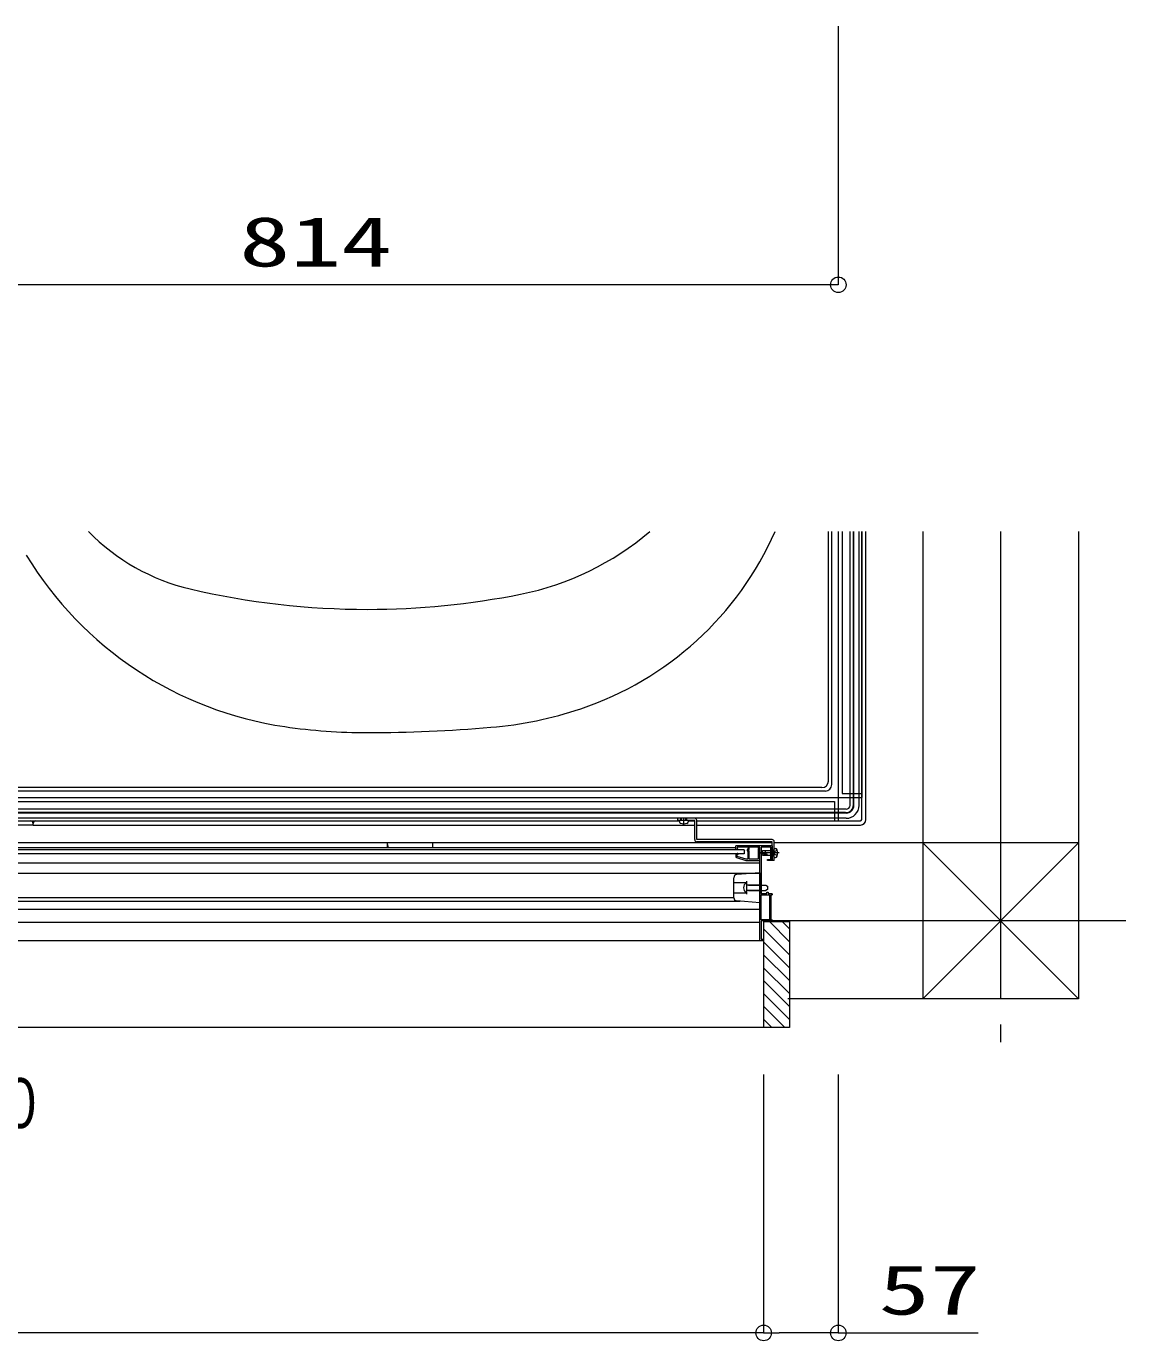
# Model space of a CAD drawing. Units: millimetres on the paper. Extents: x -305 to 305, y -152 to 152.
# Drawn here: x -83.4 to -41.1, y -75.1 to -24.4 of the extents above; entities that cross this region are included whole.
import ezdxf
from ezdxf.enums import TextEntityAlignment as Align

# ---------------------------------------------------------------- set-up
doc = ezdxf.new("R2010")
doc.units = ezdxf.units.MM
doc.linetypes.add('LONG_CHAIN', pattern=[21, 18, -1, 1, -1])
doc.layers.add('0-0_0', color=7, linetype='Continuous', lineweight=9)
doc.layers.add('0-1_VIEW0001', color=7, linetype='Continuous', lineweight=9)
doc.styles.add('ＭＳ ゴシック', font='')
doc.styles.get('ＭＳ ゴシック').set_extended_font_data('MS Gothic')

# ---------------------------------------------------------------- blocks, each defined once
blk = doc.blocks.new('_ORIGIN')
at = {"layer": '0-0_0'}
blk.add_line((0, 0), (-1, 0), dxfattribs=at)
blk.add_circle((0, 0), 0.5, dxfattribs=at)

msp = doc.modelspace()

# ---------------------------------------------------------------- linework, layer by layer
at = {"layer": '0-0_0'}
for p, q in [((-52.184, -24.448), (-52.184, -34.407)), ((-52.784, -34.407), (-92.284, -34.407)), ((-55.059, -64.824), (-55.059, -74.783)), ((-55.059, -64.824), (-55.059, -74.783)), ((-52.184, -64.824), (-52.184, -74.783)), ((-55.659, -74.783), (-130.884, -74.783)), ((-52.784, -74.783), (-54.459, -74.783)), ((-52.184, -74.783), (-46.796, -74.783))]:
    msp.add_line(p, q, dxfattribs=at)
at = {"layer": '0-1_VIEW0001'}
for p, q in [((-52.568, -53.526), (-52.568, -43.908)), ((-52.434, -53.659), (-52.434, -43.908)), ((-52.184, -43.908), (-52.184, -54.134)), ((-52.034, -43.908), (-52.034, -54.009)), ((-51.734, -54.459), (-51.734, -43.908)), ((-51.602, -54.441), (-51.602, -43.908)), ((-51.584, -54.459), (-51.584, -43.908)), ((-51.384, -54.459), (-51.384, -43.908)), ((-51.284, -55.009), (-51.284, -43.908)), ((-51.284, -43.908), (-51.284, -54.159)), ((-51.124, -55.009), (-51.124, -43.908)), ((-48.934, -43.908), (-48.934, -61.908)), ((-42.934, -43.908), (-42.934, -61.908)), ((-92.333, -54.159), (-52.209, -54.159)), ((-52.684, -53.909), (-92.017, -53.909)), ((-52.818, -53.776), (-91.847, -53.776)), ((-52.159, -54.159), (-51.284, -54.159)), ((-52.034, -54.009), (-51.284, -54.009)), ((-51.384, -54.458), (-51.384, -54.158)), ((-92.284, -54.309), (-52.334, -54.309)), ((-51.884, -54.609), (-87.436, -54.609)), ((-52.334, -54.309), (-52.334, -55.059)), ((-52.184, -54.184), (-52.184, -55.059)), ((-92.284, -55.059), (-58.307, -55.059)), ((-51.884, -54.759), (-89.759, -54.759)), ((-51.902, -54.741), (-89.741, -54.741)), ((-51.884, -54.959), (-89.659, -54.959)), ((-83.243, -55.06), (-83.215, -55.088)), ((-83.184, -55.219), (-83.185, -55.158)), ((-83.184, -55.219), (-83.184, -55.159)), ((-83.084, -55.059), (-58.307, -55.059)), ((-58.359, -55.039), (-58.359, -54.959)), ((-57.714, -55.039), (-58.359, -55.039)), ((-58.309, -55.039), (-58.304, -55.095)), ((-58.247, -55.039), (-58.247, -54.959)), ((-58.217, -55.039), (-58.217, -54.959)), ((-58.134, -55.227), (-58.134, -54.959)), ((-58.134, -55.09), (-58.134, -54.959)), ((-58.052, -55.039), (-58.052, -54.959)), ((-58.022, -55.039), (-58.022, -54.959)), ((-57.959, -55.039), (-57.964, -55.095)), ((-57.961, -55.059), (-57.714, -55.059)), ((-57.961, -55.059), (-57.714, -55.059)), ((-57.714, -55.779), (-57.714, -55.039)), ((-57.634, -55.059), (-51.334, -55.059)), ((-57.634, -55.059), (-52.184, -55.059)), ((-83.184, -55.219), (-89.71, -55.219)), ((-83.184, -55.219), (-57.714, -55.219)), ((-57.634, -55.219), (-51.334, -55.219)), ((-54.734, -55.908), (-92.974, -55.908)), ((-55.809, -56.17), (-91.165, -56.17)), ((-56.134, -56.09), (-91.134, -56.09)), ((-69.506, -56.09), (-69.559, -55.908)), ((-69.558, -55.908), (-69.558, -56.09)), ((-67.808, -55.908), (-67.808, -56.09)), ((-54.734, -55.859), (-57.634, -55.859)), ((-56.134, -56.17), (-56.134, -56.034)), ((-56.109, -56.009), (-54.734, -56.009)), ((-56.084, -56.064), (-56.084, -56.119)), ((-56.059, -56.144), (-56.059, -56.17)), ((-55.809, -56.17), (-55.809, -56.33)), ((-55.759, -56.187), (-55.759, -56.187)), ((-55.694, -56.195), (-55.694, -56.198)), ((-55.648, -56.102), (-55.689, -56.175)), ((-55.64, -56.18), (-55.621, -56.145)), ((-55.623, -56.211), (-55.637, -56.197)), ((-55.634, -56.094), (-55.635, -56.094)), ((-55.619, -56.138), (-55.619, -56.109)), ((-55.224, -56.523), (-55.224, -56.158)), ((-54.655, -56.187), (-54.735, -56.187)), ((-54.734, -56.589), (-54.734, -55.859)), ((-54.734, -56.024), (-54.734, -56.569)), ((-54.689, -56.381), (-54.689, -56.187)), ((-54.654, -56.589), (-54.654, -55.859)), ((-42.934, -55.908), (-54.654, -55.908)), ((-54.654, -56.119), (-54.598, -56.124)), ((-48.934, -55.906), (-42.932, -61.908)), ((-42.932, -55.908), (-48.934, -61.909)), ((-92.234, -56.67), (-55.209, -56.67)), ((-55.809, -56.33), (-91.226, -56.33)), ((-56.134, -56.376), (-56.134, -56.423)), ((-56.088, -56.324), (-56.13, -56.365)), ((-56.099, -56.47), (-55.749, -56.58)), ((-56.089, -56.415), (-56.089, -56.394)), ((-56.085, -56.384), (-56.048, -56.347)), ((-55.735, -56.537), (-56.079, -56.43)), ((-56.059, -56.319), (-56.078, -56.319)), ((-56.044, -56.337), (-56.044, -56.334)), ((-55.719, -56.584), (-55.209, -56.584)), ((-55.69, -56.209), (-55.668, -56.23)), ((-55.209, -56.569), (-55.209, -56.549)), ((-54.466, -56.294), (-55.201, -56.294)), ((-55.103, -56.212), (-55.154, -56.287)), ((-55.079, -56.294), (-55.154, -56.287)), ((-55.154, -56.287), (-55.154, -56.302)), ((-55.079, -56.294), (-55.154, -56.294)), ((-55.103, -56.377), (-55.154, -56.302)), ((-55.136, -56.302), (-55.154, -56.302)), ((-55.136, -56.302), (-54.936, -56.362)), ((-54.689, -56.212), (-55.103, -56.212)), ((-55.103, -56.377), (-54.689, -56.377)), ((-55.079, -56.294), (-54.934, -56.337)), ((-54.989, -56.321), (-54.989, -56.212)), ((-54.989, -56.377), (-54.989, -56.346)), ((-54.655, -56.412), (-54.735, -56.412)), ((-54.654, -56.589), (-54.734, -56.589)), ((-54.679, -56.208), (-54.689, -56.208)), ((-54.679, -56.381), (-54.689, -56.381)), ((-54.654, -56.469), (-54.598, -56.465)), ((-92.134, -57.07), (-55.234, -57.07)), ((-55.209, -57.059), (-56.093, -57.126)), ((-55.209, -57.059), (-55.209, -58.209)), ((-56.209, -58.018), (-56.209, -57.25)), ((-56.209, -57.434), (-55.709, -57.434)), ((-55.709, -57.634), (-55.709, -57.384)), ((-55.209, -57.534), (-55.709, -57.534)), ((-55.709, -57.884), (-55.709, -57.634)), ((-55.639, -57.534), (-54.979, -57.534)), ((-54.979, -57.534), (-54.909, -57.569)), ((-54.909, -57.699), (-54.979, -57.734)), ((-54.909, -57.569), (-54.909, -57.699)), ((-90.784, -58.013), (-56.209, -58.013)), ((-90.784, -58.153), (-55.966, -58.153)), ((-56.209, -57.834), (-55.709, -57.834)), ((-55.209, -58.209), (-56.093, -58.143)), ((-55.209, -57.734), (-55.709, -57.734)), ((-55.639, -57.734), (-54.979, -57.734)), ((-54.784, -57.904), (-54.734, -57.904)), ((-54.734, -57.874), (-54.734, -57.904)), ((-90.784, -58.46), (-55.234, -58.46)), ((-129.456, -58.955), (-55.209, -58.955)), ((-55.059, -58.937), (-55.059, -63.012)), ((-55.059, -58.937), (-54.059, -58.937)), ((-54.059, -60.213), (-55.059, -59.213)), ((-54.06, -59.718), (-54.84, -58.937)), ((-54.06, -59.218), (-54.34, -58.937)), ((-54.059, -58.937), (-54.059, -63.012)), ((-128.475, -59.66), (-55.059, -59.66)), ((-54.059, -60.713), (-55.059, -59.713)), ((-54.059, -61.213), (-55.059, -60.213)), ((-54.059, -61.713), (-55.059, -60.713)), ((-54.059, -62.208), (-55.059, -61.208)), ((-54.059, -62.703), (-55.059, -61.703)), ((-54.245, -63.012), (-55.059, -62.198)), ((-42.934, -61.908), (-54.134, -61.908)), ((-54.74, -63.012), (-55.059, -62.693)), ((-54.059, -63.012), (-132.484, -63.012))]:
    msp.add_line(p, q, dxfattribs=at)
at = {"layer": '0-1_VIEW0001', "linetype": 'LONG_CHAIN'}
for p, q in [((-45.934, -43.908), (-45.934, -63.587)), ((-41.12, -58.908), (-54.734, -58.908))]:
    msp.add_line(p, q, dxfattribs=at)
at = {"layer": '0-1_VIEW0001'}
for points in [[(-54.734, -55.779), (-57.634, -55.779), (-57.634, -55.039)], [(-56.134, -56.034), (-56.127, -56.017), (-56.109, -56.009)], [(-55.209, -59.659), (-55.209, -56.064), (-56.084, -56.064)], [(-56.084, -56.119), (-56.081, -56.126), (-56.074, -56.129), (-56.063, -56.134), (-56.059, -56.144)], [(-55.689, -56.175), (-55.693, -56.185), (-55.694, -56.195)], [(-55.694, -56.198), (-55.693, -56.204), (-55.69, -56.209)], [(-55.635, -56.094), (-55.643, -56.096), (-55.648, -56.102)], [(-55.637, -56.197), (-55.642, -56.189), (-55.64, -56.18)], [(-55.619, -56.109), (-55.623, -56.099), (-55.634, -56.094)], [(-55.621, -56.145), (-55.62, -56.142), (-55.619, -56.138)], [(-55.269, -56.124), (-55.269, -56.539), (-55.619, -56.539), (-55.619, -56.222)], [(-55.219, -56.147), (-55.227, -56.097), (-55.269, -56.124)], [(-55.224, -56.158), (-55.223, -56.152), (-55.219, -56.147)], [(-54.734, -56.584), (-54.909, -56.584), (-54.909, -56.544), (-54.779, -56.544), (-54.779, -56.064), (-55.159, -56.064), (-55.159, -57.859), (-54.934, -57.859), (-54.934, -57.809), (-54.889, -57.809), (-54.889, -57.859), (-54.749, -57.859)], [(-54.536, -56.192), (-54.627, -56.237), (-54.657, -56.294)], [(-56.13, -56.365), (-56.133, -56.37), (-56.134, -56.376)], [(-56.134, -56.423), (-56.124, -56.452), (-56.099, -56.47)], [(-56.089, -56.394), (-56.088, -56.389), (-56.085, -56.384)], [(-56.079, -56.43), (-56.086, -56.424), (-56.089, -56.415)], [(-56.078, -56.319), (-56.084, -56.321), (-56.088, -56.324)], [(-56.044, -56.334), (-56.048, -56.324), (-56.059, -56.319)], [(-56.048, -56.347), (-56.045, -56.343), (-56.044, -56.337)], [(-55.749, -56.58), (-55.734, -56.583), (-55.719, -56.584)], [(-55.719, -56.539), (-55.727, -56.539), (-55.735, -56.537)], [(-55.664, -56.241), (-55.664, -56.539), (-55.719, -56.539)], [(-55.668, -56.23), (-55.665, -56.235), (-55.664, -56.241)], [(-55.619, -56.222), (-55.62, -56.216), (-55.623, -56.211)], [(-55.209, -56.549), (-55.211, -56.542), (-55.217, -56.536), (-55.222, -56.531), (-55.224, -56.523)], [(-54.536, -56.397), (-54.627, -56.352), (-54.657, -56.294)], [(-54.784, -57.904), (-54.784, -58.864), (-54.734, -58.864), (-54.734, -58.909), (-55.159, -58.909), (-55.159, -59.609), (-55.059, -59.609), (-55.059, -59.659)], [(-54.749, -57.859), (-54.738, -57.864), (-54.734, -57.874)]]:
    msp.add_lwpolyline(points, dxfattribs=at)
msp.add_lwpolyline([(-55.159, -57.904), (-54.829, -57.904), (-54.829, -58.864), (-55.159, -58.864)], close=True, dxfattribs=at)
for centre, radius, start, end in [((-75.314, -38.333), 8, 224.1788, 256.8499), ((-66.577, -35.539), 11, 281.328, 310.4681), ((-66.063, -38.881), 12.5, 288.4673, 336.2892), ((-71.467, -37.575), 14, 211.1603, 261.6797), ((-70.309, -16.909), 30, 256.8499, 270), ((-70.309, -16.909), 30, 270, 281.328), ((-66.855, -36.51), 15, 274.9544, 288.4673), ((-70.309, -29.659), 22, 261.6797, 270), ((-70.309, 3.341), 55, 270, 274.9544), ((-52.818, -53.526), 0.25, 270, 0), ((-52.684, -53.659), 0.25, 270, 0), ((-52.209, -54.184), 0.025, 360, 90), ((-52.159, -54.134), 0.025, 180, 270), ((-51.902, -54.441), 0.3, 270, 0), ((-51.884, -54.459), 0.3, 270, 0), ((-51.884, -54.459), 0.5, 270, 0), ((-51.884, -54.459), 0.15, 270, 0), ((-83.285, -55.159), 0.1, 1.0171, 90), ((-83.084, -55.159), 0.1, 90, 180), ((-58.239, -55.09), 0.065, 185, 254.1191), ((-58.134, -54.719), 0.45, 254.1191, 285.8809), ((-58.029, -55.09), 0.065, 285.8809, 355), ((-57.714, -55.039), 0.08, 0, 90), ((-51.334, -55.009), 0.05, 270, 0), ((-51.334, -55.009), 0.21, 270, 0), ((-57.634, -55.779), 0.08, 180, 270), ((-54.734, -55.859), 0.08, 0, 90), ((-54.679, -56.183), 0.025, 271.0626, 0), ((-54.604, -56.189), 0.065, 15.8809, 85), ((-54.974, -56.294), 0.45, 344.1191, 15.8809), ((-54.936, -56.349), 0.0124, 270, 77.191), ((-54.679, -56.406), 0.025, 0, 90), ((-54.604, -56.4), 0.065, 275, 344.1191), ((-56.084, -57.25), 0.125, 94.2892, 180), ((-55.624, -57.634), 0.21, 117.281, 242.719), ((-55.717, -57.455), 0.0077, 0, 117.281), ((-56.084, -58.018), 0.125, 180, 265.7108), ((-55.717, -57.814), 0.0077, 242.719, 0)]:
    msp.add_arc(centre, radius, start, end, dxfattribs=at)

# ---------------------------------------------------------------- block references
at = {"layer": '0-0_0', "xscale": 0.6, "yscale": 0.6}
for p in [(-52.184, -34.407), (-55.059, -74.783), (-52.184, -74.783)]:
    msp.add_blockref('_ORIGIN', p, dxfattribs=at)
at = {"layer": '0-0_0', "xscale": 0.6, "yscale": 0.6, "rotation": 180}
msp.add_blockref('_ORIGIN', (-55.059, -74.783), dxfattribs=at)

# ---------------------------------------------------------------- texts
at = {"layer": '0-0_0', "style": 'ＭＳ ゴシック', "width": 1.5}
for s, p in [('814', (-75.245, -34.278)), ('57', (-50.627, -74.655))]:
    msp.add_text(s, height=1.921, dxfattribs=at).set_placement(p, align=Align.BOTTOM_LEFT)
at = {"layer": '0-1_VIEW0001', "style": 'ＭＳ ゴシック', "width": 0.75}
msp.add_text('ドア位置ＡＬ\u3000Ｗ８００', height=1.921, dxfattribs=at).set_placement((-104.31, -67.466), align=Align.BOTTOM_LEFT)

doc.saveas('drawing.dxf')
